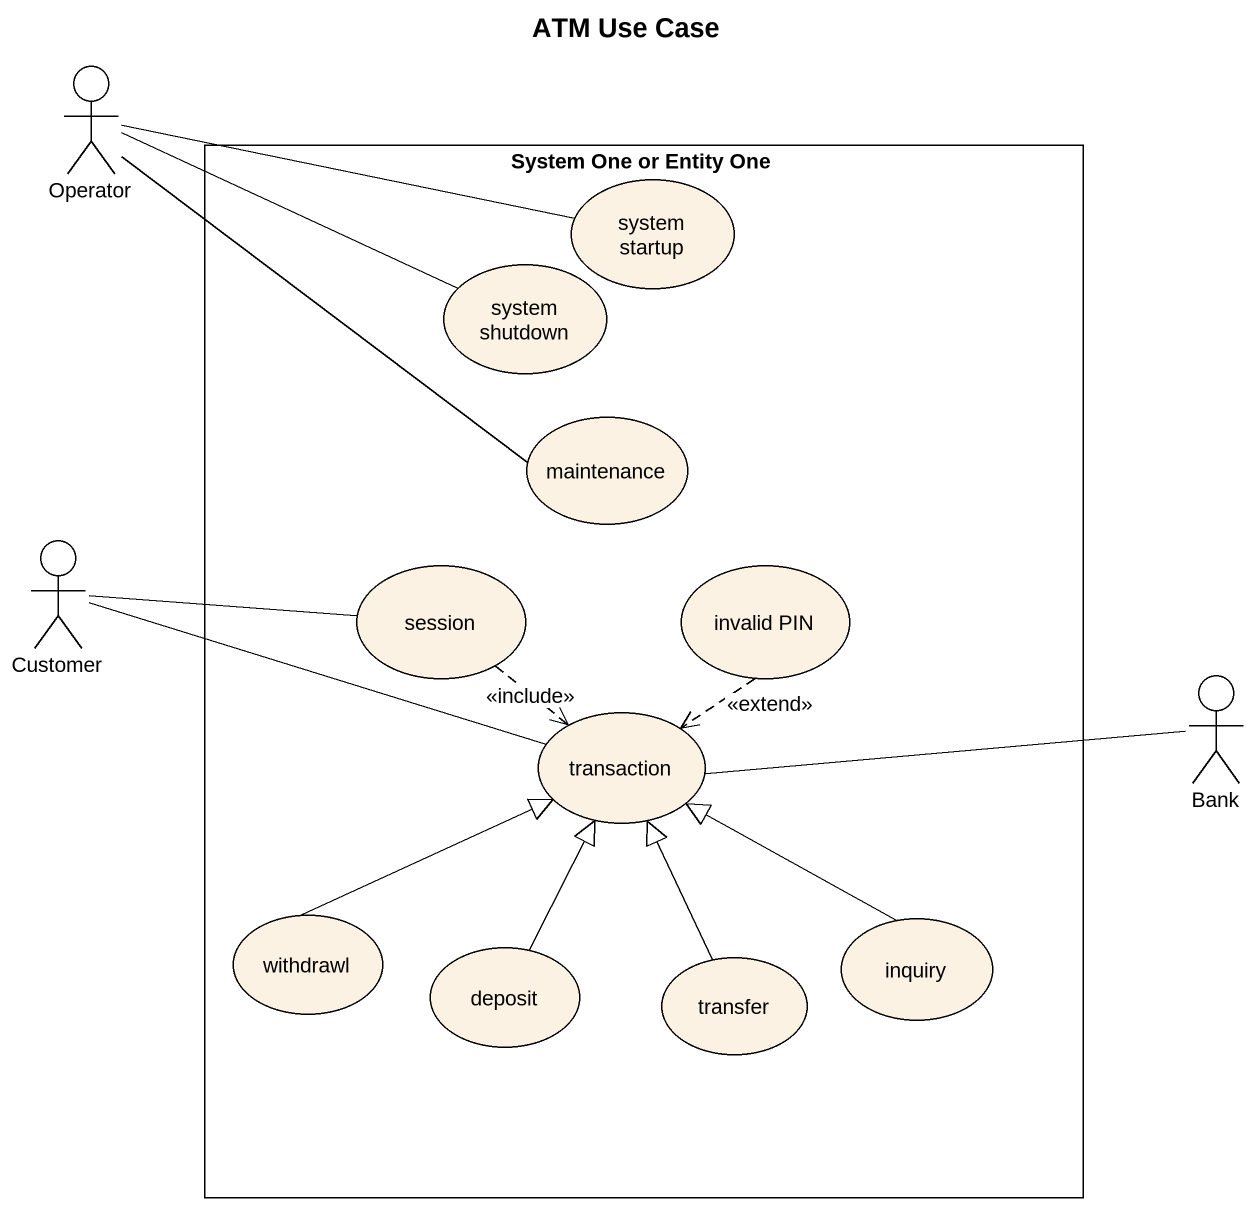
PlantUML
@startuml
title ATM Use Case
actor Operator
rectangle "System One or Entity One" as System_One_or_Entity_One {
  usecase "system startup" as system_startup
  usecase "system shutdown" as system_shutdown
  usecase maintenance
  usecase session
  usecase "invalid PIN" as invalid_PIN
  usecase transaction
  usecase withdrawl
  usecase inquiry
  usecase deposit
  usecase transfer
}
actor Customer
actor Bank
Operator -right- system_startup
Operator -- maintenance
system_shutdown -left- Operator
Customer -right- session
Customer -right- transaction
session ..> transaction : <<include>>
invalid_PIN ..> transaction : <<extend>>
Bank -left- transaction
withdrawl -up-|> transaction
inquiry -up-|> transaction
deposit -up-|> transaction
transfer -up-|> transaction
@enduml
